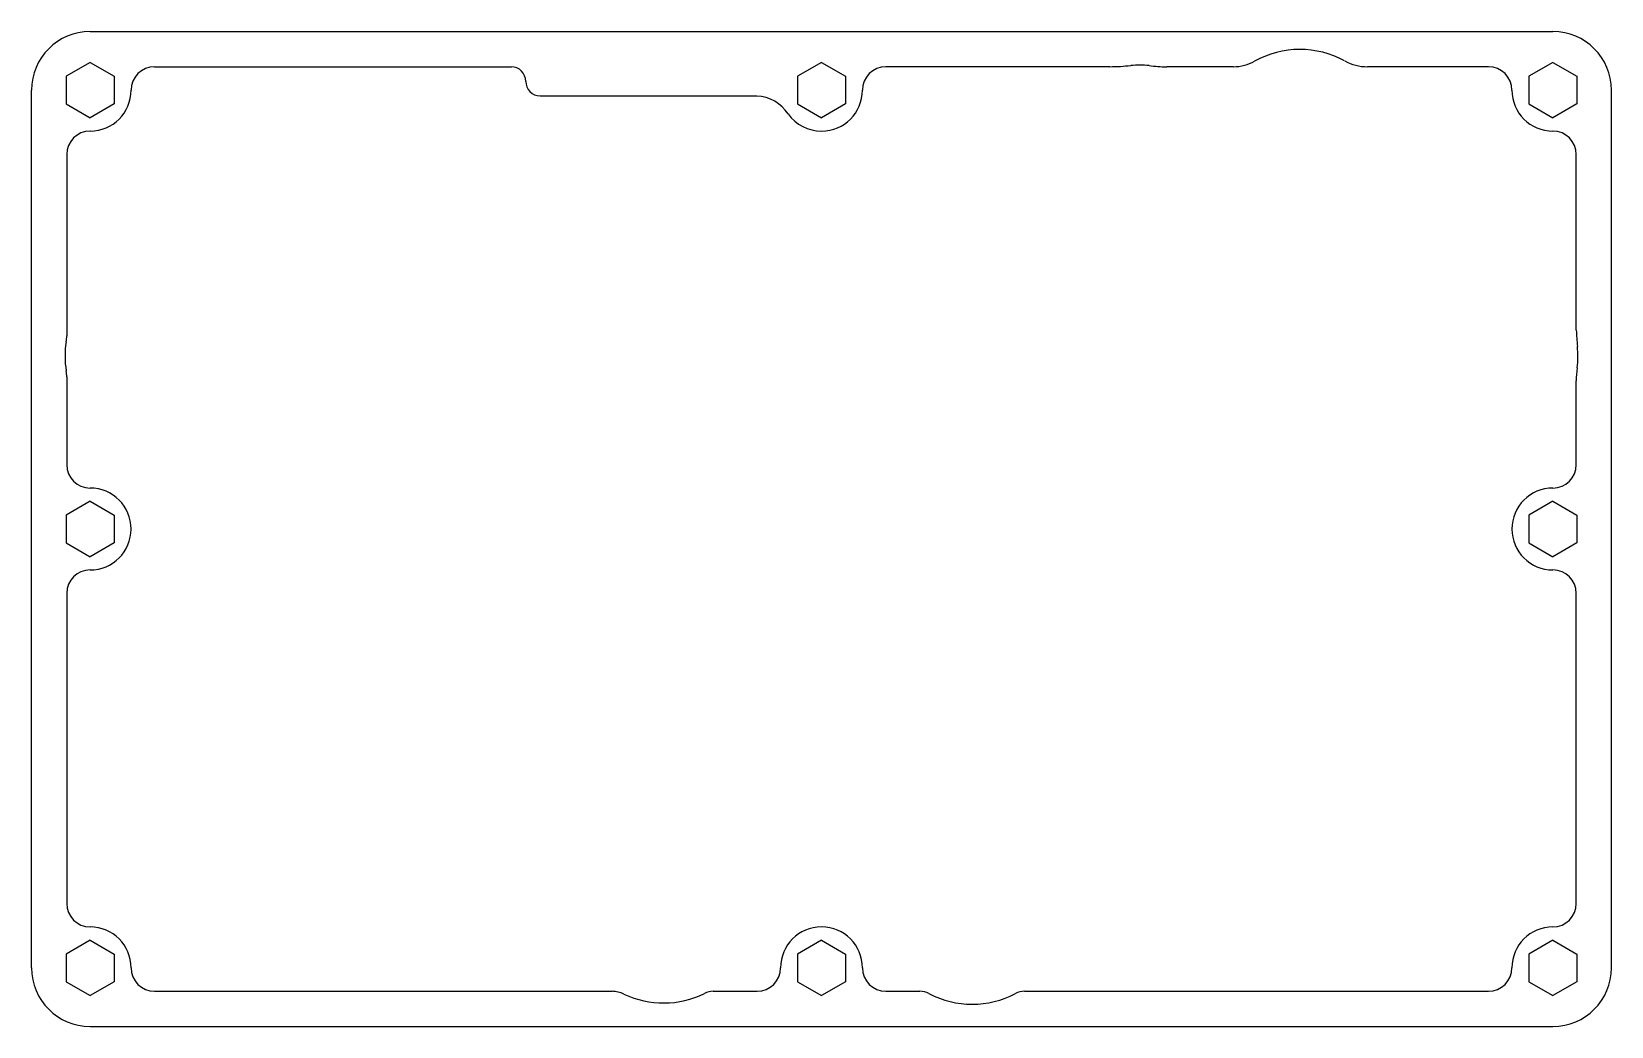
# Model space of a CAD drawing. Header units: millimetres. Extents: x 0 to 270, y 0 to 170.
import ezdxf

# ---------------------------------------------------------------- set-up
doc = ezdxf.new("R2010")
doc.units = ezdxf.units.MM
doc.layers.add('4 - McM - HT - Hollow Nut Spacer', color=3, linetype='Continuous', lineweight=25, true_color=0x00ff00)

msp = doc.modelspace()

# ---------------------------------------------------------------- linework, layer by layer
at = {"layer": '4 - McM - HT - Hollow Nut Spacer'}
for p, q in [((10, 170), (260, 170)), ((10, 164.73), (5.9, 162.37)), ((10, 164.73), (14.1, 162.37)), ((135, 164.73), (130.9, 162.37)), ((135, 164.73), (139.1, 162.37)), ((260, 164.73), (255.9, 162.37)), ((260, 164.73), (264.1, 162.37)), ((5.9, 162.37), (5.9, 157.63)), ((14.1, 162.37), (14.1, 157.63)), ((21, 164), (82, 164)), ((130.9, 162.37), (130.9, 157.63)), ((139.1, 162.37), (139.1, 157.63)), ((184.3, 164), (146, 164)), ((205.4, 164), (194, 164)), ((249, 164), (228.3, 164)), ((255.9, 162.37), (255.9, 157.63)), ((264.1, 162.37), (264.1, 157.63)), ((0, 10), (0, 160)), ((270, 10), (270, 160)), ((5.9, 157.63), (10, 155.27)), ((14.1, 157.63), (10, 155.27)), ((86.95, 159), (123.95, 159)), ((130.9, 157.63), (135, 155.27)), ((139.1, 157.63), (135, 155.27)), ((255.9, 157.63), (260, 155.27)), ((264.1, 157.63), (260, 155.27)), ((6, 149), (6, 118)), ((264, 119), (264, 149)), ((6, 111), (6, 96)), ((264, 96), (264, 110.3)), ((10, 89.73), (5.9, 87.37)), ((10, 89.73), (14.1, 87.37)), ((260, 89.73), (255.9, 87.37)), ((260, 89.73), (264.1, 87.37)), ((5.9, 87.37), (5.9, 82.63)), ((14.1, 87.37), (14.1, 82.63)), ((255.9, 87.37), (255.9, 82.63)), ((264.1, 87.37), (264.1, 82.63)), ((5.9, 82.63), (10, 80.27)), ((14.1, 82.63), (10, 80.27)), ((255.9, 82.63), (260, 80.27)), ((264.1, 82.63), (260, 80.27)), ((6, 74), (6, 21)), ((264, 21), (264, 74)), ((10, 14.73), (5.9, 12.37)), ((10, 14.73), (14.1, 12.37)), ((135, 14.73), (130.9, 12.37)), ((135, 14.73), (139.1, 12.37)), ((260, 14.73), (255.9, 12.37)), ((260, 14.73), (264.1, 12.37)), ((5.9, 12.37), (5.9, 7.63)), ((14.1, 12.37), (14.1, 7.63)), ((130.9, 12.37), (130.9, 7.63)), ((139.1, 12.37), (139.1, 7.63)), ((255.9, 12.37), (255.9, 7.63)), ((264.1, 12.37), (264.1, 7.63)), ((5.9, 7.63), (10, 5.27)), ((14.1, 7.63), (10, 5.27)), ((21, 6), (99.2, 6)), ((116.5, 6), (124, 6)), ((130.9, 7.63), (135, 5.27)), ((139.1, 7.63), (135, 5.27)), ((146, 6), (151.8, 6)), ((169.71, 6), (249, 6)), ((255.9, 7.63), (260, 5.27)), ((264.1, 7.63), (260, 5.27)), ((10, 0), (260, 0))]:
    msp.add_line(p, q, dxfattribs=at)
for centre, radius, start, end in [((10, 160), 10, 90, 180), ((260, 160), 10, 0, 90), ((205.43, 171.25), 7.25, 269.7256, 299.7134), ((216.76, 150.95), 16, 61.4338, 118.9108), ((228.26, 171.9), 7.9, 240.874, 270.2971), ((21, 160), 4, 90, 180), ((81.95, 161.5), 2.5, 0, 88.8542), ((146, 160), 4, 90, 180), ((183.87, 203.47), 39.47, 270.6261, 275.8173), ((189.38, 148.27), 16, 84.1768, 95.3995), ((193.8, 184.74), 20.74, 262.2333, 270.5462), ((249, 160), 4, 0, 90), ((10, 160), 7, 270, 0), ((86.95, 161.5), 2.5, 180, 268.8542), ((135, 160), 7, 270, 360), ((260, 160), 7, 180, 270), ((123.68, 152.33), 6.67, 32.6433, 87.7168), ((135, 160), 7, 215.5377, 270), ((10, 149), 4, 90, 180), ((260, 149), 4, 0, 90), ((291.27, 119.5), 27.27, 181.0464, 186.9468), ((21.72, 114.53), 16.01, 171.1131, 189.0677), ((0.54, 117.99), 5.46, 349.5508, 0.1174), ((248.28, 114.52), 16, 352.8803, 6.0193), ((1.33, 111.12), 4.67, 358.5274, 10.8968), ((277.06, 110.49), 13.06, 170.9715, 180.8274), ((10, 96), 4, 180, 270), ((260, 96), 4, 270, 0), ((10, 85), 7, 270, 90), ((260, 85), 7, 90, 270), ((10, 74), 4, 90, 180), ((260, 74), 4, 0, 90), ((10, 21), 4, 180, 270), ((260, 21), 4, 270, 0), ((10, 10), 7, 0, 90), ((135, 10), 7, 0, 180), ((260, 10), 7, 90, 180), ((10, 10), 10, 180, 270), ((21, 10), 4, 180, 270), ((124, 10), 4, 270, 0), ((146, 10), 4, 180, 270), ((249, 10), 4, 270, 0), ((260, 10), 10, 270, 0), ((99.1, 1.2), 4.8, 63.6335, 88.8372), ((108, 20.02), 16.02, 245.0131, 295.8929), ((116.53, 2.79), 3.21, 90.4712, 118.5418), ((151.73, 2.43), 3.57, 62.6657, 88.8057), ((160.76, 19.79), 16, 242.4809, 297.4906), ((169.77, 2.51), 3.49, 91.0472, 117.7681)]:
    msp.add_arc(centre, radius, start, end, dxfattribs=at)

doc.saveas('drawing.dxf')
